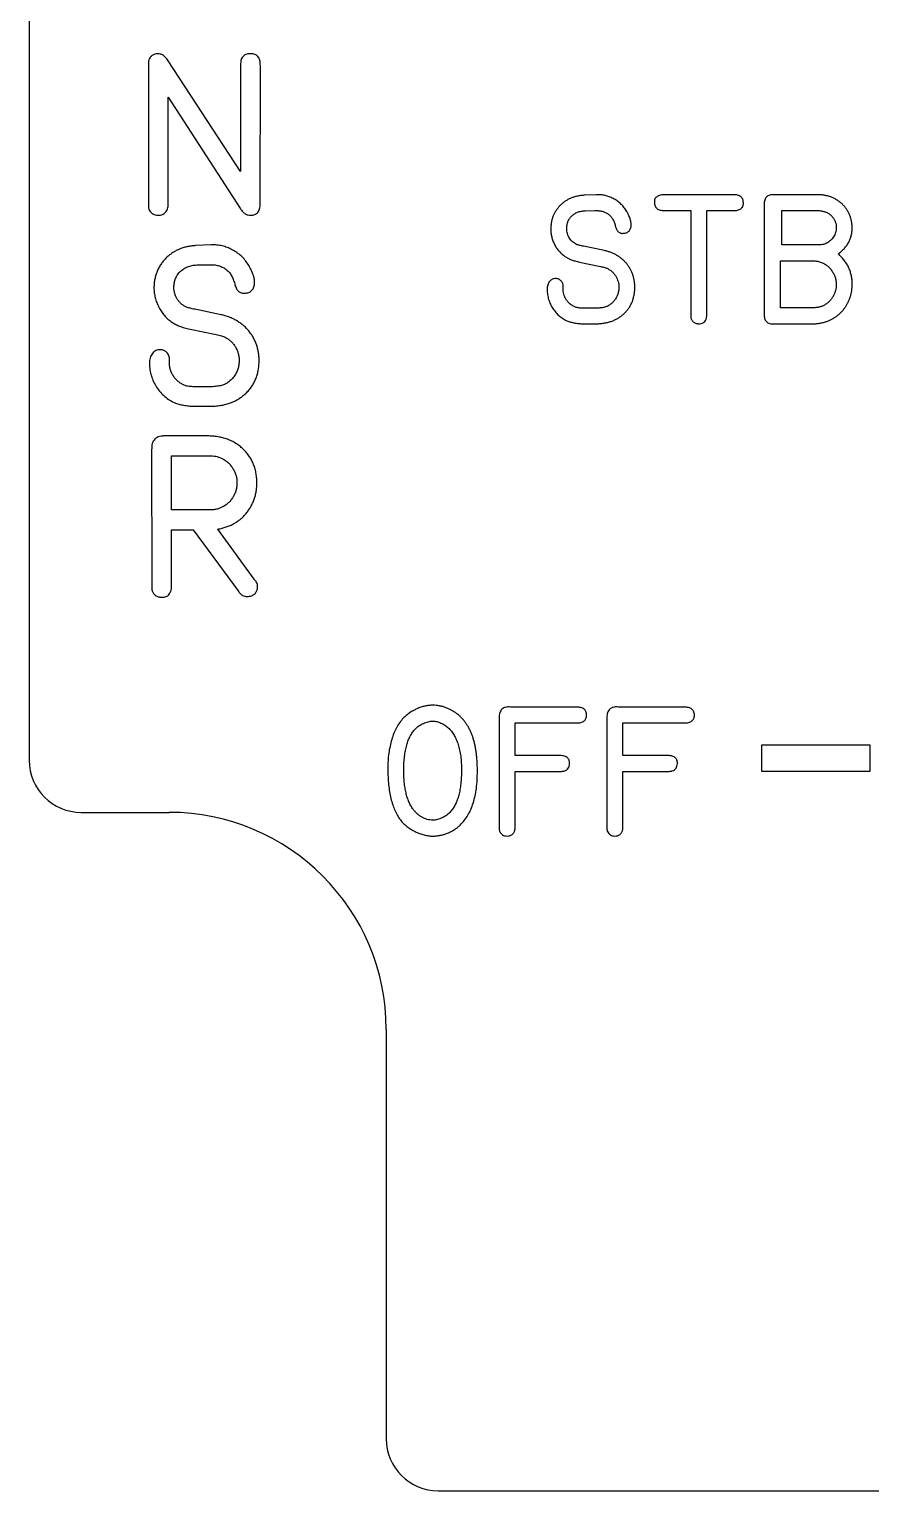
# Model space of a CAD drawing. Header units: inches. Extents: x 0.03 to 5.72, y 0.03 to 2.97.
# Drawn here: x 0.031 to 1.001, y 0.031 to 1.714 of the extents above; entities that cross this region are included whole.
import ezdxf

# ---------------------------------------------------------------- set-up
doc = ezdxf.new("R2010")
doc.units = ezdxf.units.IN
doc.header["$MEASUREMENT"] = 0

msp = doc.modelspace()

# ---------------------------------------------------------------- linework, layer by layer
at = {"color": 7, "linetype": 'Continuous', "lineweight": 25}
for p, q in [((0.0312, 2.1275), (0.0312, 0.8725)), ((0.1685, 1.6716), (0.1685, 1.5151)), ((0.2745, 1.5506), (0.1912, 1.6781)), ((0.2745, 1.6711), (0.2745, 1.5506)), ((0.2974, 1.5131), (0.2975, 1.6722)), ((0.1915, 1.5134), (0.1915, 1.6359)), ((0.1915, 1.6359), (0.2745, 1.5075)), ((0.6848, 1.5238), (0.6704, 1.5231)), ((0.6861, 1.5238), (0.6848, 1.5238)), ((0.8423, 1.5238), (0.7643, 1.5238)), ((0.9397, 1.5238), (0.8895, 1.5238)), ((0.6716, 1.5053), (0.6828, 1.5056)), ((0.6828, 1.5056), (0.6839, 1.5056)), ((0.7632, 1.5054), (0.7934, 1.5055)), ((0.7934, 1.5055), (0.7934, 1.3876)), ((0.8118, 1.3864), (0.8118, 1.5055)), ((0.8118, 1.5055), (0.8417, 1.5055)), ((0.8781, 1.5125), (0.8781, 1.3869)), ((0.8982, 1.4659), (0.8982, 1.5055)), ((0.8982, 1.5055), (0.9377, 1.5055)), ((0.2409, 1.466), (0.2229, 1.4652)), ((0.2426, 1.466), (0.2409, 1.466)), ((0.6939, 1.4595), (0.6697, 1.4644)), ((0.9381, 1.4659), (0.8982, 1.4659)), ((0.8966, 1.3935), (0.8966, 1.4475)), ((0.8966, 1.4475), (0.9328, 1.4475)), ((0.2244, 1.4429), (0.2384, 1.4432)), ((0.2384, 1.4432), (0.2398, 1.4432)), ((0.6653, 1.4462), (0.6893, 1.4411)), ((0.6464, 1.4161), (0.6465, 1.4179)), ((0.2523, 1.3856), (0.2221, 1.3918)), ((0.6839, 1.3931), (0.6706, 1.3931)), ((0.9308, 1.3935), (0.8966, 1.3935)), ((0.2165, 1.3691), (0.2466, 1.3627)), ((0.6704, 1.3751), (0.6849, 1.3751)), ((0.8897, 1.3751), (0.931, 1.3751)), ((0.193, 1.3314), (0.193, 1.3336)), ((0.2399, 1.3026), (0.2232, 1.3026)), ((0.2229, 1.2802), (0.2411, 1.2802)), ((0.2365, 1.246), (0.1893, 1.246)), ((0.1723, 1.2299), (0.1724, 1.0763)), ((0.1953, 1.1607), (0.1953, 1.2231)), ((0.1953, 1.2231), (0.2374, 1.2231)), ((0.2354, 1.1607), (0.1953, 1.1607)), ((0.1953, 1.0752), (0.1953, 1.1377)), ((0.1953, 1.1377), (0.2201, 1.1377)), ((0.2201, 1.1377), (0.272, 1.0675)), ((0.2903, 1.081), (0.2485, 1.1386)), ((0.4961, 0.9359), (0.4961, 0.9359)), ((0.6616, 0.9338), (0.5858, 0.9338)), ((0.7857, 0.9338), (0.7099, 0.9338)), ((0.4961, 0.9175), (0.4961, 0.9175)), ((0.5726, 0.9214), (0.5726, 0.7972)), ((0.591, 0.878), (0.591, 0.9155)), ((0.591, 0.9155), (0.6616, 0.9155)), ((0.6967, 0.9214), (0.6968, 0.7972)), ((0.7151, 0.878), (0.7151, 0.9155)), ((0.7151, 0.9155), (0.7857, 0.9155)), ((0.6413, 0.878), (0.591, 0.878)), ((0.7654, 0.878), (0.7151, 0.878)), ((1, 0.89), (0.875, 0.89)), ((0.875, 0.89), (0.875, 0.86)), ((1, 0.86), (1, 0.89)), ((0.591, 0.7972), (0.591, 0.8596)), ((0.591, 0.8596), (0.6406, 0.8596)), ((0.7151, 0.7972), (0.7151, 0.8596)), ((0.7151, 0.8596), (0.7647, 0.8596)), ((0.875, 0.86), (1, 0.86)), ((0.0912, 0.8125), (0.1925, 0.8125)), ((0.4425, 0.5625), (0.4425, 0.0912)), ((0.5025, 0.0312), (5.2475, 0.0312))]:
    msp.add_line(p, q, dxfattribs=at)
for centre, radius, start, end in [((0.0912, 0.8725), 0.06, 180, 270), ((0.1925, 0.5625), 0.25, 0, 90), ((0.5025, 0.0912), 0.06, 180, 270)]:
    msp.add_arc(centre, radius, start, end, dxfattribs=at)
for points, knots in [([(0.1793, 1.686), (0.1781, 1.6859), (0.1759, 1.6857), (0.1729, 1.6842), (0.1703, 1.6821), (0.1695, 1.6802), (0.169, 1.6792)], [0, 0, 0, 0, 0.257226, 0.515442, 0.763924, 1, 1, 1, 1]), ([(0.1912, 1.6781), (0.1907, 1.6788), (0.1898, 1.6801), (0.1883, 1.6818), (0.1869, 1.6832), (0.1851, 1.6846), (0.1825, 1.6859), (0.1804, 1.6859), (0.1793, 1.686)], [0, 0, 0, 0, 0.169217, 0.3203, 0.451757, 0.567066, 0.78044, 1, 1, 1, 1]), ([(0.2861, 1.686), (0.2852, 1.686), (0.2834, 1.6859), (0.2808, 1.6853), (0.2787, 1.6843), (0.2771, 1.6827), (0.2758, 1.6806), (0.275, 1.678), (0.2746, 1.6747), (0.2745, 1.6724), (0.2745, 1.6711)], [0, 0, 0, 0, 0.130999, 0.246717, 0.350533, 0.449564, 0.555403, 0.679484, 0.826682, 1, 1, 1, 1]), ([(0.2975, 1.6722), (0.2975, 1.6733), (0.2974, 1.6754), (0.2969, 1.6783), (0.2961, 1.6808), (0.2948, 1.6829), (0.2932, 1.6844), (0.2911, 1.6855), (0.2887, 1.686), (0.287, 1.686), (0.2861, 1.686)], [0, 0, 0, 0, 0.16208, 0.304988, 0.429155, 0.54241, 0.64608, 0.754429, 0.869073, 1, 1, 1, 1]), ([(0.169, 1.6792), (0.1689, 1.6788), (0.1687, 1.678), (0.1685, 1.6764), (0.1685, 1.6743), (0.1685, 1.6726), (0.1685, 1.6716)], [0, 0, 0, 0, 0.164011, 0.339607, 0.5985, 1, 1, 1, 1]), ([(0.1685, 1.5151), (0.1685, 1.5139), (0.1685, 1.5119), (0.1686, 1.5093), (0.169, 1.5074), (0.1694, 1.5063), (0.1696, 1.5058)], [0, 0, 0, 0, 0.379232, 0.640476, 0.832404, 1, 1, 1, 1]), ([(0.6704, 1.5231), (0.669, 1.523), (0.6663, 1.5228), (0.6624, 1.522), (0.6586, 1.5211), (0.6551, 1.5198), (0.6517, 1.5181), (0.6486, 1.5162), (0.6456, 1.514), (0.6429, 1.5115), (0.6404, 1.5087), (0.6382, 1.5058), (0.6364, 1.5026), (0.6348, 1.4993), (0.6336, 1.4959), (0.6327, 1.4922), (0.6322, 1.4884), (0.6321, 1.4858), (0.632, 1.4845)], [0, 0, 0, 0, 0.0683814, 0.1342326, 0.198524, 0.2606935, 0.3219991, 0.3830705, 0.4438973, 0.5056688, 0.5670796, 0.6275874, 0.6873682, 0.747729, 0.8083504, 0.870166, 0.934001, 1, 1, 1, 1]), ([(0.7196, 1.5044), (0.7187, 1.5059), (0.7168, 1.5089), (0.7134, 1.5127), (0.7095, 1.5161), (0.7053, 1.5188), (0.7007, 1.521), (0.696, 1.5226), (0.6911, 1.5236), (0.6878, 1.5237), (0.6861, 1.5238)], [0, 0, 0, 0, 0.131003, 0.257622, 0.382066, 0.507094, 0.631272, 0.753387, 0.87528, 1, 1, 1, 1]), ([(0.7643, 1.5238), (0.7633, 1.5238), (0.7614, 1.5238), (0.7587, 1.5234), (0.7564, 1.5227), (0.7545, 1.5218), (0.753, 1.5205), (0.752, 1.5189), (0.7514, 1.517), (0.7514, 1.5157), (0.7514, 1.515)], [0, 0, 0, 0, 0.174047, 0.323777, 0.455577, 0.569309, 0.675346, 0.776885, 0.882429, 1, 1, 1, 1]), ([(0.7514, 1.515), (0.7514, 1.5142), (0.7515, 1.5128), (0.7521, 1.5108), (0.753, 1.5091), (0.7544, 1.5078), (0.756, 1.5067), (0.7581, 1.506), (0.7605, 1.5055), (0.7623, 1.5055), (0.7632, 1.5054)], [0, 0, 0, 0, 0.1293666, 0.2445831, 0.3532548, 0.4615568, 0.5750188, 0.7002888, 0.84096, 1, 1, 1, 1]), ([(0.854, 1.5143), (0.8539, 1.515), (0.8539, 1.5165), (0.8533, 1.5184), (0.8524, 1.5201), (0.851, 1.5215), (0.8493, 1.5225), (0.8473, 1.5233), (0.8449, 1.5237), (0.8432, 1.5238), (0.8423, 1.5238)], [0, 0, 0, 0, 0.1308293, 0.2473485, 0.357249, 0.465448, 0.5775822, 0.7024959, 0.8410474, 1, 1, 1, 1]), ([(0.8895, 1.5238), (0.8885, 1.5238), (0.8868, 1.5238), (0.8844, 1.5234), (0.8823, 1.5225), (0.8806, 1.5213), (0.8794, 1.5196), (0.8785, 1.5176), (0.878, 1.5152), (0.878, 1.5134), (0.8781, 1.5125)], [0, 0, 0, 0, 0.148383, 0.278061, 0.393824, 0.500926, 0.609061, 0.723923, 0.853601, 1, 1, 1, 1]), ([(0.9793, 1.4858), (0.9792, 1.4871), (0.9791, 1.4898), (0.9785, 1.4936), (0.9776, 1.4973), (0.9764, 1.5008), (0.9748, 1.5041), (0.9728, 1.5072), (0.9706, 1.5102), (0.968, 1.5129), (0.9652, 1.5154), (0.9621, 1.5175), (0.9589, 1.5194), (0.9554, 1.521), (0.9518, 1.5221), (0.9479, 1.5231), (0.9439, 1.5236), (0.9411, 1.5237), (0.9397, 1.5238)], [0, 0, 0, 0, 0.065667, 0.129271, 0.190795, 0.251478, 0.311279, 0.370829, 0.430761, 0.492448, 0.554243, 0.615247, 0.676077, 0.737571, 0.800409, 0.864501, 0.931168, 1, 1, 1, 1]), ([(0.1696, 1.5058), (0.1702, 1.505), (0.1713, 1.5034), (0.1737, 1.5016), (0.1766, 1.5004), (0.1787, 1.5003), (0.1798, 1.5002)], [0, 0, 0, 0, 0.247683, 0.484068, 0.729372, 1, 1, 1, 1]), ([(0.1798, 1.5002), (0.1807, 1.5002), (0.1824, 1.5003), (0.1847, 1.5009), (0.1867, 1.502), (0.1884, 1.5035), (0.1897, 1.5055), (0.1907, 1.5077), (0.1913, 1.5105), (0.1914, 1.5124), (0.1915, 1.5134)], [0, 0, 0, 0, 0.13213, 0.251966, 0.362464, 0.472906, 0.585187, 0.708511, 0.845513, 1, 1, 1, 1]), ([(0.2745, 1.5075), (0.2754, 1.5064), (0.2769, 1.5042), (0.2799, 1.5018), (0.2831, 1.5003), (0.2853, 1.5002), (0.2864, 1.5002)], [0, 0, 0, 0, 0.290623, 0.542214, 0.774801, 1, 1, 1, 1]), ([(0.2864, 1.5002), (0.2873, 1.5002), (0.2889, 1.5003), (0.2911, 1.5009), (0.293, 1.5019), (0.2946, 1.5034), (0.2959, 1.5052), (0.2967, 1.5075), (0.2973, 1.5102), (0.2974, 1.5121), (0.2974, 1.5131)], [0, 0, 0, 0, 0.129823, 0.246796, 0.357906, 0.465733, 0.578613, 0.704189, 0.842964, 1, 1, 1, 1]), ([(0.6504, 1.4849), (0.6505, 1.4863), (0.6506, 1.489), (0.6518, 1.4929), (0.6536, 1.4965), (0.6562, 1.4994), (0.6593, 1.5019), (0.663, 1.5037), (0.6671, 1.505), (0.6701, 1.5052), (0.6716, 1.5053)], [0, 0, 0, 0, 0.129699, 0.250963, 0.369076, 0.488549, 0.609183, 0.731673, 0.861054, 1, 1, 1, 1]), ([(0.6839, 1.5056), (0.6854, 1.5055), (0.6882, 1.5054), (0.6922, 1.5045), (0.6958, 1.503), (0.699, 1.501), (0.7016, 1.4983), (0.7038, 1.495), (0.7056, 1.4912), (0.7063, 1.4883), (0.7067, 1.4869)], [0, 0, 0, 0, 0.136644, 0.262932, 0.380987, 0.495106, 0.610496, 0.730734, 0.859322, 1, 1, 1, 1]), ([(0.7248, 1.4889), (0.7247, 1.4901), (0.7245, 1.4926), (0.7234, 1.4965), (0.7218, 1.5005), (0.7204, 1.5031), (0.7196, 1.5044)], [0, 0, 0, 0, 0.214499, 0.459554, 0.724968, 1, 1, 1, 1]), ([(0.8417, 1.5055), (0.8427, 1.5055), (0.8445, 1.5055), (0.847, 1.5059), (0.8492, 1.5065), (0.8509, 1.5075), (0.8523, 1.5088), (0.8533, 1.5104), (0.8539, 1.5122), (0.854, 1.5136), (0.854, 1.5143)], [0, 0, 0, 0, 0.168067, 0.3138728, 0.4434587, 0.5574054, 0.6646414, 0.7679706, 0.8780259, 1, 1, 1, 1]), ([(0.9377, 1.5055), (0.9386, 1.5055), (0.9402, 1.5054), (0.9423, 1.5054), (0.944, 1.5052), (0.945, 1.5049), (0.9455, 1.5048)], [0, 0, 0, 0, 0.340016, 0.5904448, 0.7930025, 1, 1, 1, 1]), ([(0.9455, 1.5048), (0.9466, 1.5045), (0.9488, 1.5039), (0.9518, 1.5025), (0.9544, 1.5005), (0.9567, 1.4981), (0.9586, 1.4954), (0.9599, 1.4924), (0.9608, 1.4892), (0.9609, 1.4869), (0.9609, 1.4858)], [0, 0, 0, 0, 0.128681, 0.251034, 0.374146, 0.498555, 0.623226, 0.746242, 0.870073, 1, 1, 1, 1]), ([(0.632, 1.4845), (0.6321, 1.4829), (0.6322, 1.4797), (0.6331, 1.4751), (0.6345, 1.4706), (0.6364, 1.4663), (0.6387, 1.4623), (0.6415, 1.4586), (0.6447, 1.4554), (0.6472, 1.4536), (0.6484, 1.4527)], [0, 0, 0, 0, 0.127451, 0.254033, 0.379918, 0.507431, 0.633941, 0.756921, 0.878241, 1, 1, 1, 1]), ([(0.6619, 1.4664), (0.6611, 1.4669), (0.6594, 1.4677), (0.6572, 1.4694), (0.6552, 1.4714), (0.6535, 1.4737), (0.6521, 1.4762), (0.6512, 1.479), (0.6505, 1.4819), (0.6504, 1.4839), (0.6504, 1.4849)], [0, 0, 0, 0, 0.121612, 0.242447, 0.362945, 0.488851, 0.614853, 0.740468, 0.867254, 1, 1, 1, 1]), ([(0.7067, 1.4869), (0.7069, 1.4862), (0.7072, 1.485), (0.708, 1.4834), (0.7089, 1.4821), (0.71, 1.481), (0.7112, 1.4801), (0.7125, 1.4795), (0.7141, 1.4792), (0.7151, 1.4792), (0.7156, 1.4793)], [0, 0, 0, 0, 0.154021, 0.293256, 0.417897, 0.536847, 0.646879, 0.75929, 0.876961, 1, 1, 1, 1]), ([(0.7156, 1.4793), (0.7163, 1.4793), (0.7175, 1.4794), (0.7193, 1.4799), (0.7209, 1.4808), (0.7223, 1.4819), (0.7234, 1.4834), (0.7241, 1.485), (0.7246, 1.4869), (0.7247, 1.4882), (0.7248, 1.4889)], [0, 0, 0, 0, 0.13088, 0.253124, 0.37161, 0.491676, 0.612369, 0.734709, 0.86264, 1, 1, 1, 1]), ([(0.9609, 1.4858), (0.9609, 1.4848), (0.9608, 1.483), (0.9602, 1.4802), (0.9592, 1.4776), (0.9579, 1.4751), (0.9563, 1.4729), (0.9543, 1.4709), (0.9521, 1.4692), (0.9504, 1.4683), (0.9496, 1.4678)], [0, 0, 0, 0, 0.127249, 0.251184, 0.374446, 0.499025, 0.623972, 0.747411, 0.872057, 1, 1, 1, 1]), ([(0.9632, 1.4557), (0.9645, 1.4567), (0.967, 1.4586), (0.9703, 1.4618), (0.9731, 1.4652), (0.9755, 1.4689), (0.9772, 1.4728), (0.9784, 1.4769), (0.9792, 1.4813), (0.9793, 1.4843), (0.9793, 1.4858)], [0, 0, 0, 0, 0.135811, 0.265483, 0.389379, 0.51051, 0.62995, 0.749404, 0.87281, 1, 1, 1, 1]), ([(0.2229, 1.4652), (0.2212, 1.465), (0.2179, 1.4647), (0.2129, 1.4638), (0.2083, 1.4626), (0.2038, 1.4609), (0.1996, 1.4589), (0.1957, 1.4565), (0.192, 1.4537), (0.1886, 1.4506), (0.1855, 1.4472), (0.1828, 1.4435), (0.1804, 1.4395), (0.1785, 1.4354), (0.177, 1.4311), (0.1758, 1.4265), (0.1752, 1.4217), (0.175, 1.4185), (0.1749, 1.4168)], [0, 0, 0, 0, 0.068381, 0.134233, 0.198524, 0.260693, 0.321999, 0.383071, 0.443897, 0.505669, 0.56708, 0.627587, 0.687368, 0.747729, 0.80835, 0.870166, 0.934001, 1, 1, 1, 1]), ([(0.2845, 1.4418), (0.2833, 1.4437), (0.2809, 1.4473), (0.2766, 1.4522), (0.2718, 1.4563), (0.2665, 1.4598), (0.2609, 1.4625), (0.255, 1.4646), (0.2488, 1.4658), (0.2447, 1.4659), (0.2426, 1.466)], [0, 0, 0, 0, 0.1310027, 0.257622, 0.3820659, 0.5070941, 0.6312717, 0.7533868, 0.8752802, 1, 1, 1, 1]), ([(0.6697, 1.4644), (0.6689, 1.4646), (0.6674, 1.4649), (0.6653, 1.4654), (0.6635, 1.4659), (0.6624, 1.4663), (0.6619, 1.4664)], [0, 0, 0, 0, 0.3029188, 0.5692513, 0.8017776, 1, 1, 1, 1]), ([(0.9496, 1.4678), (0.9488, 1.4675), (0.9474, 1.4668), (0.9448, 1.4662), (0.9417, 1.4659), (0.9394, 1.4659), (0.9381, 1.4659)], [0, 0, 0, 0, 0.204341, 0.4182, 0.670963, 1, 1, 1, 1]), ([(0.6484, 1.4527), (0.6495, 1.452), (0.6518, 1.4505), (0.6558, 1.4488), (0.6603, 1.4473), (0.6636, 1.4466), (0.6653, 1.4462)], [0, 0, 0, 0, 0.216027, 0.452166, 0.713427, 1, 1, 1, 1]), ([(0.729, 1.417), (0.7289, 1.4183), (0.7288, 1.4209), (0.7283, 1.4247), (0.7276, 1.4284), (0.7266, 1.4319), (0.7251, 1.4353), (0.7236, 1.4385), (0.7216, 1.4416), (0.7194, 1.4445), (0.7169, 1.4472), (0.7143, 1.4497), (0.7114, 1.452), (0.7083, 1.454), (0.705, 1.4557), (0.7015, 1.4572), (0.6977, 1.4585), (0.6952, 1.4591), (0.6939, 1.4595)], [0, 0, 0, 0, 0.065995, 0.130262, 0.192676, 0.254053, 0.314151, 0.374557, 0.435265, 0.49621, 0.557413, 0.618187, 0.679031, 0.740776, 0.803132, 0.866769, 0.932378, 1, 1, 1, 1]), ([(0.9328, 1.4475), (0.9339, 1.4475), (0.9358, 1.4475), (0.9385, 1.4473), (0.9407, 1.4469), (0.9421, 1.4464), (0.9429, 1.4461)], [0, 0, 0, 0, 0.322645, 0.563922, 0.776816, 1, 1, 1, 1]), ([(0.9793, 1.4206), (0.9793, 1.4223), (0.9792, 1.4256), (0.9785, 1.4304), (0.9773, 1.435), (0.9756, 1.4394), (0.9734, 1.4436), (0.9705, 1.4477), (0.9671, 1.4518), (0.9645, 1.4544), (0.9632, 1.4557)], [0, 0, 0, 0, 0.126502, 0.247629, 0.365751, 0.481467, 0.59963, 0.724371, 0.857897, 1, 1, 1, 1]), ([(0.1979, 1.4173), (0.198, 1.4191), (0.1982, 1.4226), (0.1997, 1.4274), (0.202, 1.4318), (0.2052, 1.4355), (0.2091, 1.4386), (0.2137, 1.4409), (0.2189, 1.4424), (0.2225, 1.4428), (0.2244, 1.4429)], [0, 0, 0, 0, 0.129699, 0.250963, 0.369076, 0.488549, 0.609183, 0.731673, 0.861054, 1, 1, 1, 1]), ([(0.2398, 1.4432), (0.2417, 1.4432), (0.2452, 1.443), (0.2502, 1.4419), (0.2547, 1.4401), (0.2587, 1.4375), (0.262, 1.4341), (0.2647, 1.43), (0.2669, 1.4252), (0.2678, 1.4217), (0.2683, 1.4198)], [0, 0, 0, 0, 0.136644, 0.262932, 0.380987, 0.495106, 0.610496, 0.730734, 0.859322, 1, 1, 1, 1]), ([(0.2909, 1.4224), (0.2908, 1.4239), (0.2906, 1.427), (0.2892, 1.4318), (0.2872, 1.4369), (0.2854, 1.4401), (0.2845, 1.4418)], [0, 0, 0, 0, 0.214499, 0.459554, 0.724968, 1, 1, 1, 1]), ([(0.6893, 1.4411), (0.6902, 1.4409), (0.6918, 1.4406), (0.6941, 1.44), (0.696, 1.4394), (0.6972, 1.4389), (0.6977, 1.4386)], [0, 0, 0, 0, 0.3024107, 0.5681226, 0.8006313, 1, 1, 1, 1]), ([(0.6977, 1.4386), (0.6986, 1.4381), (0.7005, 1.437), (0.703, 1.435), (0.7052, 1.4326), (0.7071, 1.4299), (0.7086, 1.4269), (0.7097, 1.4238), (0.7104, 1.4205), (0.7105, 1.4183), (0.7106, 1.4172)], [0, 0, 0, 0, 0.12257, 0.244174, 0.366966, 0.493233, 0.620313, 0.746003, 0.871694, 1, 1, 1, 1]), ([(0.9429, 1.4461), (0.9442, 1.4456), (0.9467, 1.4446), (0.9502, 1.4424), (0.9533, 1.4396), (0.9559, 1.4363), (0.9581, 1.4327), (0.9597, 1.4288), (0.9607, 1.4246), (0.9609, 1.4218), (0.9609, 1.4204)], [0, 0, 0, 0, 0.1240447, 0.2455679, 0.3685762, 0.4948638, 0.6221247, 0.747201, 0.8721843, 1, 1, 1, 1]), ([(0.1749, 1.4168), (0.175, 1.4148), (0.1752, 1.4109), (0.1763, 1.4051), (0.178, 1.3995), (0.1804, 1.3941), (0.1834, 1.3891), (0.1869, 1.3845), (0.1908, 1.3804), (0.1939, 1.3782), (0.1954, 1.3771)], [0, 0, 0, 0, 0.127451, 0.254033, 0.379918, 0.507431, 0.633941, 0.756921, 0.878241, 1, 1, 1, 1]), ([(0.2123, 1.3943), (0.2113, 1.3948), (0.2092, 1.3959), (0.2064, 1.398), (0.2039, 1.4005), (0.2018, 1.4034), (0.2001, 1.4066), (0.1989, 1.41), (0.1981, 1.4136), (0.198, 1.4161), (0.1979, 1.4173)], [0, 0, 0, 0, 0.121612, 0.242447, 0.362945, 0.488851, 0.614853, 0.740468, 0.867254, 1, 1, 1, 1]), ([(0.2683, 1.4198), (0.2685, 1.4191), (0.269, 1.4176), (0.27, 1.4155), (0.2711, 1.4138), (0.2724, 1.4124), (0.274, 1.4114), (0.2756, 1.4106), (0.2775, 1.4103), (0.2788, 1.4103), (0.2795, 1.4103)], [0, 0, 0, 0, 0.154021, 0.293256, 0.417897, 0.536847, 0.646879, 0.75929, 0.876961, 1, 1, 1, 1]), ([(0.2795, 1.4103), (0.2803, 1.4104), (0.2818, 1.4105), (0.2841, 1.4111), (0.2861, 1.4122), (0.2878, 1.4137), (0.2892, 1.4154), (0.2901, 1.4176), (0.2907, 1.4199), (0.2908, 1.4215), (0.2909, 1.4224)], [0, 0, 0, 0, 0.13088, 0.253124, 0.37161, 0.491676, 0.612369, 0.734709, 0.86264, 1, 1, 1, 1]), ([(0.6378, 1.4273), (0.6371, 1.4272), (0.6357, 1.4271), (0.6337, 1.4264), (0.632, 1.4253), (0.6305, 1.4238), (0.6294, 1.4219), (0.6285, 1.4197), (0.628, 1.4172), (0.6279, 1.4155), (0.6278, 1.4145)], [0, 0, 0, 0, 0.1189093, 0.2326063, 0.3427592, 0.4591397, 0.5812346, 0.7104329, 0.8475937, 1, 1, 1, 1]), ([(0.6278, 1.4145), (0.628, 1.4126), (0.6282, 1.4087), (0.6295, 1.403), (0.6316, 1.3976), (0.6344, 1.3926), (0.6379, 1.3879), (0.642, 1.3839), (0.6466, 1.3805), (0.6501, 1.3789), (0.6518, 1.378)], [0, 0, 0, 0, 0.127253, 0.252347, 0.376096, 0.502812, 0.62837, 0.751743, 0.874653, 1, 1, 1, 1]), ([(0.6465, 1.4179), (0.6464, 1.4185), (0.6463, 1.4198), (0.6459, 1.4216), (0.6451, 1.4232), (0.644, 1.4246), (0.6427, 1.4257), (0.6412, 1.4266), (0.6396, 1.4271), (0.6384, 1.4272), (0.6378, 1.4273)], [0, 0, 0, 0, 0.1381659, 0.2673742, 0.3915922, 0.5149938, 0.635999, 0.7523531, 0.8740417, 1, 1, 1, 1]), ([(0.6462, 1.4141), (0.6463, 1.4143), (0.6463, 1.415), (0.6464, 1.4156), (0.6464, 1.4161)], [0, 0, 0, 0, 0.337311, 1, 1, 1, 1]), ([(0.6615, 1.394), (0.6604, 1.3944), (0.6584, 1.3951), (0.6555, 1.3969), (0.653, 1.3991), (0.6507, 1.4017), (0.6488, 1.4046), (0.6474, 1.4077), (0.6465, 1.4108), (0.6463, 1.413), (0.6462, 1.4141)], [0, 0, 0, 0, 0.123948, 0.246904, 0.372712, 0.502718, 0.632605, 0.757367, 0.878576, 1, 1, 1, 1]), ([(0.6849, 1.3751), (0.6865, 1.3752), (0.6896, 1.3753), (0.6942, 1.376), (0.6985, 1.3769), (0.7026, 1.3782), (0.7065, 1.3799), (0.7101, 1.3818), (0.7135, 1.3842), (0.7166, 1.3869), (0.7195, 1.3898), (0.7219, 1.393), (0.7241, 1.3965), (0.7258, 1.4001), (0.7271, 1.404), (0.7281, 1.4081), (0.7288, 1.4125), (0.7289, 1.4155), (0.729, 1.417)], [0, 0, 0, 0, 0.070174, 0.1378, 0.202503, 0.265936, 0.327039, 0.387659, 0.447782, 0.508464, 0.568977, 0.627924, 0.687027, 0.746353, 0.806335, 0.868473, 0.932872, 1, 1, 1, 1]), ([(0.7106, 1.4172), (0.7105, 1.4158), (0.7104, 1.4131), (0.7094, 1.4093), (0.7078, 1.4056), (0.7057, 1.4023), (0.7032, 1.3993), (0.7002, 1.3969), (0.6969, 1.3951), (0.6945, 1.3943), (0.6933, 1.394)], [0, 0, 0, 0, 0.131369, 0.258837, 0.384038, 0.511975, 0.637825, 0.758189, 0.87814, 1, 1, 1, 1]), ([(0.9609, 1.4204), (0.9609, 1.4192), (0.9608, 1.4168), (0.9601, 1.4133), (0.9589, 1.4099), (0.9573, 1.4067), (0.9554, 1.4037), (0.9531, 1.401), (0.9505, 1.3986), (0.9485, 1.3973), (0.9476, 1.3967)], [0, 0, 0, 0, 0.126585, 0.2506146, 0.3757967, 0.5024635, 0.6283516, 0.7518533, 0.8750403, 1, 1, 1, 1]), ([(0.9484, 1.3773), (0.9496, 1.3777), (0.9519, 1.3786), (0.9552, 1.3801), (0.9583, 1.3818), (0.9612, 1.3837), (0.9639, 1.3859), (0.9664, 1.3882), (0.9688, 1.3908), (0.9709, 1.3936), (0.9729, 1.3965), (0.9745, 1.3996), (0.976, 1.4028), (0.9772, 1.4061), (0.9781, 1.4096), (0.9788, 1.4131), (0.9792, 1.4168), (0.9793, 1.4193), (0.9793, 1.4206)], [0, 0, 0, 0, 0.064827, 0.12781, 0.190041, 0.251426, 0.31205, 0.372678, 0.433337, 0.495205, 0.557063, 0.619022, 0.679985, 0.742095, 0.804314, 0.868424, 0.932975, 1, 1, 1, 1]), ([(0.2221, 1.3918), (0.2211, 1.392), (0.2192, 1.3924), (0.2166, 1.393), (0.2143, 1.3936), (0.2129, 1.3941), (0.2123, 1.3943)], [0, 0, 0, 0, 0.302919, 0.569251, 0.801778, 1, 1, 1, 1]), ([(0.2962, 1.3325), (0.2961, 1.3341), (0.296, 1.3374), (0.2954, 1.3422), (0.2944, 1.3467), (0.2931, 1.3512), (0.2914, 1.3553), (0.2894, 1.3594), (0.2869, 1.3632), (0.2842, 1.3669), (0.2811, 1.3703), (0.2778, 1.3734), (0.2742, 1.3762), (0.2703, 1.3787), (0.2662, 1.3809), (0.2618, 1.3828), (0.2571, 1.3844), (0.2539, 1.3852), (0.2523, 1.3856)], [0, 0, 0, 0, 0.065995, 0.130262, 0.192676, 0.254053, 0.314151, 0.374557, 0.435265, 0.49621, 0.557413, 0.618187, 0.679031, 0.740776, 0.803132, 0.866769, 0.932378, 1, 1, 1, 1]), ([(0.6706, 1.3931), (0.6697, 1.3931), (0.6679, 1.3931), (0.6655, 1.3932), (0.6633, 1.3935), (0.6621, 1.3938), (0.6615, 1.394)], [0, 0, 0, 0, 0.3046897, 0.5682597, 0.8018294, 1, 1, 1, 1]), ([(0.6933, 1.394), (0.6926, 1.3939), (0.6911, 1.3936), (0.6887, 1.3934), (0.6862, 1.3931), (0.6846, 1.3931), (0.6839, 1.3931)], [0, 0, 0, 0, 0.212682, 0.493091, 0.776251, 1, 1, 1, 1]), ([(0.7934, 1.3876), (0.7934, 1.3868), (0.7933, 1.3854), (0.7934, 1.3837), (0.7934, 1.3825), (0.7935, 1.3818), (0.7936, 1.3815)], [0, 0, 0, 0, 0.401467, 0.649783, 0.824414, 1, 1, 1, 1]), ([(0.7936, 1.3815), (0.7937, 1.381), (0.794, 1.3801), (0.7948, 1.3789), (0.7957, 1.3778), (0.7968, 1.3769), (0.7981, 1.3761), (0.7995, 1.3756), (0.801, 1.3752), (0.802, 1.3752), (0.8025, 1.3751)], [0, 0, 0, 0, 0.120075, 0.238469, 0.3575, 0.484643, 0.612941, 0.740114, 0.867525, 1, 1, 1, 1]), ([(0.8108, 1.3799), (0.811, 1.3803), (0.8113, 1.381), (0.8116, 1.3824), (0.8118, 1.3842), (0.8118, 1.3856), (0.8118, 1.3864)], [0, 0, 0, 0, 0.180688, 0.369676, 0.62249, 1, 1, 1, 1]), ([(0.8781, 1.3869), (0.878, 1.3859), (0.8779, 1.384), (0.8783, 1.3815), (0.8791, 1.3793), (0.8804, 1.3776), (0.8821, 1.3763), (0.8843, 1.3754), (0.8869, 1.375), (0.8887, 1.3751), (0.8897, 1.3751)], [0, 0, 0, 0, 0.149106, 0.278762, 0.391647, 0.498437, 0.603918, 0.718935, 0.848851, 1, 1, 1, 1]), ([(0.9476, 1.3967), (0.9465, 1.3961), (0.9443, 1.3951), (0.9412, 1.3943), (0.9385, 1.3938), (0.9362, 1.3936), (0.9336, 1.3935), (0.9317, 1.3935), (0.9308, 1.3935)], [0, 0, 0, 0, 0.207057, 0.424674, 0.544125, 0.679589, 0.831455, 1, 1, 1, 1]), ([(0.1954, 1.3771), (0.1968, 1.3763), (0.1997, 1.3744), (0.2047, 1.3722), (0.2103, 1.3704), (0.2144, 1.3695), (0.2165, 1.3691)], [0, 0, 0, 0, 0.216027, 0.452166, 0.713427, 1, 1, 1, 1]), ([(0.6518, 1.378), (0.6532, 1.3776), (0.6561, 1.3767), (0.6607, 1.3758), (0.6655, 1.3752), (0.6688, 1.3752), (0.6704, 1.3751)], [0, 0, 0, 0, 0.229679, 0.479398, 0.739657, 1, 1, 1, 1]), ([(0.8025, 1.3751), (0.8035, 1.3752), (0.8052, 1.3753), (0.8076, 1.3763), (0.8095, 1.3778), (0.8104, 1.3792), (0.8108, 1.3799)], [0, 0, 0, 0, 0.271625, 0.513707, 0.751405, 1, 1, 1, 1]), ([(0.931, 1.3751), (0.932, 1.3751), (0.9338, 1.3751), (0.9363, 1.3752), (0.9386, 1.3753), (0.9413, 1.3756), (0.9446, 1.3762), (0.9471, 1.3769), (0.9484, 1.3773)], [0, 0, 0, 0, 0.1618074, 0.3068025, 0.4372272, 0.5514701, 0.7694842, 1, 1, 1, 1]), ([(0.2466, 1.3627), (0.2476, 1.3624), (0.2497, 1.362), (0.2525, 1.3613), (0.255, 1.3605), (0.2564, 1.3599), (0.2571, 1.3596)], [0, 0, 0, 0, 0.3024107, 0.5681226, 0.8006313, 1, 1, 1, 1]), ([(0.2571, 1.3596), (0.2582, 1.3589), (0.2606, 1.3576), (0.2637, 1.355), (0.2664, 1.352), (0.2688, 1.3486), (0.2707, 1.3449), (0.2721, 1.341), (0.273, 1.3369), (0.2731, 1.3341), (0.2732, 1.3327)], [0, 0, 0, 0, 0.12257, 0.244174, 0.366966, 0.493233, 0.620313, 0.746003, 0.871694, 1, 1, 1, 1]), ([(0.1822, 1.3453), (0.1813, 1.3453), (0.1796, 1.3451), (0.1771, 1.3443), (0.1749, 1.3429), (0.1731, 1.341), (0.1716, 1.3386), (0.1705, 1.3359), (0.1699, 1.3327), (0.1698, 1.3306), (0.1698, 1.3294)], [0, 0, 0, 0, 0.118909, 0.232606, 0.342759, 0.45914, 0.581235, 0.710433, 0.847594, 1, 1, 1, 1]), ([(0.193, 1.3336), (0.193, 1.3344), (0.1928, 1.336), (0.1923, 1.3383), (0.1913, 1.3403), (0.1899, 1.342), (0.1883, 1.3434), (0.1865, 1.3445), (0.1844, 1.3452), (0.1829, 1.3453), (0.1822, 1.3453)], [0, 0, 0, 0, 0.138166, 0.267374, 0.391592, 0.514994, 0.635999, 0.752353, 0.874042, 1, 1, 1, 1]), ([(0.1928, 1.3289), (0.1928, 1.3291), (0.1928, 1.33), (0.1929, 1.3308), (0.193, 1.3314)], [0, 0, 0, 0, 0.337311, 1, 1, 1, 1]), ([(0.2411, 1.2802), (0.2431, 1.2803), (0.247, 1.2804), (0.2527, 1.2812), (0.2581, 1.2824), (0.2632, 1.284), (0.268, 1.2861), (0.2726, 1.2886), (0.2768, 1.2915), (0.2807, 1.2948), (0.2843, 1.2985), (0.2874, 1.3025), (0.29, 1.3068), (0.2922, 1.3114), (0.2939, 1.3163), (0.2951, 1.3214), (0.2959, 1.3269), (0.2961, 1.3306), (0.2962, 1.3325)], [0, 0, 0, 0, 0.070174, 0.1378, 0.202503, 0.265936, 0.327039, 0.387659, 0.447782, 0.508464, 0.568977, 0.627924, 0.687027, 0.746353, 0.806335, 0.868473, 0.932872, 1, 1, 1, 1]), ([(0.2732, 1.3327), (0.2731, 1.331), (0.2729, 1.3277), (0.2717, 1.3228), (0.2698, 1.3182), (0.2671, 1.3141), (0.2639, 1.3104), (0.2602, 1.3074), (0.2561, 1.3051), (0.2531, 1.3042), (0.2515, 1.3037)], [0, 0, 0, 0, 0.131369, 0.258837, 0.384038, 0.511975, 0.637825, 0.758189, 0.87814, 1, 1, 1, 1]), ([(0.1698, 1.3294), (0.1699, 1.327), (0.1701, 1.3221), (0.1718, 1.3151), (0.1744, 1.3083), (0.1779, 1.302), (0.1823, 1.2961), (0.1874, 1.2912), (0.1932, 1.2869), (0.1975, 1.2848), (0.1997, 1.2838)], [0, 0, 0, 0, 0.127253, 0.252347, 0.376096, 0.502812, 0.62837, 0.751743, 0.874653, 1, 1, 1, 1]), ([(0.2118, 1.3037), (0.2105, 1.3042), (0.2079, 1.3052), (0.2043, 1.3074), (0.2011, 1.3101), (0.1983, 1.3134), (0.1959, 1.317), (0.1942, 1.3208), (0.1931, 1.3248), (0.1929, 1.3275), (0.1928, 1.3289)], [0, 0, 0, 0, 0.123948, 0.246904, 0.372712, 0.502718, 0.632605, 0.757367, 0.878576, 1, 1, 1, 1]), ([(0.2232, 1.3026), (0.222, 1.3026), (0.2199, 1.3026), (0.2168, 1.3028), (0.2141, 1.3031), (0.2125, 1.3035), (0.2118, 1.3037)], [0, 0, 0, 0, 0.30469, 0.56826, 0.801829, 1, 1, 1, 1]), ([(0.2515, 1.3037), (0.2507, 1.3036), (0.2488, 1.3032), (0.2458, 1.303), (0.2427, 1.3026), (0.2407, 1.3026), (0.2399, 1.3026)], [0, 0, 0, 0, 0.212682, 0.493091, 0.776251, 1, 1, 1, 1]), ([(0.1997, 1.2838), (0.2014, 1.2833), (0.205, 1.2822), (0.2108, 1.281), (0.2168, 1.2803), (0.2209, 1.2802), (0.2229, 1.2802)], [0, 0, 0, 0, 0.229679, 0.479398, 0.739657, 1, 1, 1, 1]), ([(0.1893, 1.246), (0.1878, 1.246), (0.1852, 1.246), (0.1816, 1.2454), (0.1785, 1.2443), (0.1759, 1.2425), (0.1741, 1.2401), (0.1728, 1.2371), (0.1723, 1.2337), (0.1723, 1.2312), (0.1723, 1.2299)], [0, 0, 0, 0, 0.1538398, 0.2869479, 0.4039417, 0.5126007, 0.6195006, 0.7316047, 0.8572085, 1, 1, 1, 1]), ([(0.2936, 1.1925), (0.2935, 1.1944), (0.2933, 1.1982), (0.2925, 1.2038), (0.2912, 1.2091), (0.2894, 1.2141), (0.2872, 1.2188), (0.2845, 1.2232), (0.2812, 1.2273), (0.2776, 1.2311), (0.2735, 1.2345), (0.2692, 1.2375), (0.2645, 1.2401), (0.2595, 1.2422), (0.2542, 1.2439), (0.2485, 1.245), (0.2426, 1.2458), (0.2386, 1.2459), (0.2365, 1.246)], [0, 0, 0, 0, 0.066973, 0.130798, 0.192516, 0.252737, 0.311919, 0.370508, 0.42962, 0.489933, 0.550435, 0.610788, 0.671641, 0.733202, 0.796041, 0.861499, 0.929372, 1, 1, 1, 1]), ([(0.2374, 1.2231), (0.239, 1.223), (0.2419, 1.223), (0.2459, 1.2226), (0.2494, 1.2218), (0.2514, 1.2209), (0.2524, 1.2205)], [0, 0, 0, 0, 0.314981, 0.565702, 0.782137, 1, 1, 1, 1]), ([(0.2524, 1.2205), (0.2538, 1.2198), (0.2564, 1.2184), (0.2599, 1.2158), (0.263, 1.2126), (0.2657, 1.2091), (0.2678, 1.2052), (0.2694, 1.201), (0.2704, 1.1967), (0.2705, 1.1937), (0.2706, 1.1922)], [0, 0, 0, 0, 0.125904, 0.249604, 0.372836, 0.49813, 0.624034, 0.747355, 0.872016, 1, 1, 1, 1]), ([(0.2485, 1.1386), (0.2502, 1.1389), (0.2535, 1.1396), (0.2582, 1.1411), (0.2627, 1.1428), (0.267, 1.1449), (0.2709, 1.1474), (0.2747, 1.1502), (0.2781, 1.1533), (0.2812, 1.1568), (0.2841, 1.1605), (0.2866, 1.1645), (0.2887, 1.1686), (0.2905, 1.173), (0.2918, 1.1776), (0.2928, 1.1823), (0.2934, 1.1873), (0.2935, 1.1907), (0.2936, 1.1925)], [0, 0, 0, 0, 0.066714, 0.1316857, 0.1945685, 0.2562758, 0.316622, 0.377186, 0.4375873, 0.4987325, 0.559614, 0.6202422, 0.6810074, 0.7417384, 0.803735, 0.8672584, 0.9325155, 1, 1, 1, 1]), ([(0.2706, 1.1922), (0.2706, 1.1907), (0.2704, 1.1877), (0.2695, 1.1833), (0.268, 1.1792), (0.266, 1.1754), (0.2635, 1.1718), (0.2605, 1.1687), (0.2571, 1.1659), (0.2546, 1.1645), (0.2533, 1.1638)], [0, 0, 0, 0, 0.129781, 0.254908, 0.378839, 0.503945, 0.629035, 0.750834, 0.874122, 1, 1, 1, 1]), ([(0.2533, 1.1638), (0.2521, 1.1633), (0.2498, 1.1621), (0.2465, 1.1614), (0.2437, 1.161), (0.2412, 1.1608), (0.2384, 1.1607), (0.2364, 1.1607), (0.2354, 1.1607)], [0, 0, 0, 0, 0.2115454, 0.4247623, 0.5400768, 0.6745899, 0.8285745, 1, 1, 1, 1]), ([(0.2914, 1.0796), (0.2911, 1.0799), (0.2907, 1.0803), (0.2904, 1.0808), (0.2903, 1.081)], [0, 0, 0, 0, 0.617839, 1, 1, 1, 1]), ([(0.2944, 1.0722), (0.2944, 1.0728), (0.2943, 1.0741), (0.2938, 1.076), (0.2928, 1.0779), (0.2919, 1.079), (0.2914, 1.0796)], [0, 0, 0, 0, 0.2263142, 0.4653287, 0.7196343, 1, 1, 1, 1]), ([(0.1724, 1.0763), (0.1724, 1.0752), (0.1723, 1.0734), (0.1724, 1.0712), (0.1724, 1.0697), (0.1726, 1.0689), (0.1726, 1.0686)], [0, 0, 0, 0, 0.428028, 0.697539, 0.863684, 1, 1, 1, 1]), ([(0.1726, 1.0686), (0.1728, 1.068), (0.1731, 1.0667), (0.174, 1.0651), (0.1751, 1.0636), (0.1765, 1.0624), (0.1782, 1.0614), (0.18, 1.0607), (0.1819, 1.0603), (0.1833, 1.0602), (0.184, 1.0602)], [0, 0, 0, 0, 0.123486, 0.242589, 0.362825, 0.484354, 0.610953, 0.735309, 0.865134, 1, 1, 1, 1]), ([(0.184, 1.0602), (0.1849, 1.0602), (0.1866, 1.0602), (0.189, 1.0608), (0.1911, 1.0619), (0.1927, 1.0637), (0.1939, 1.0659), (0.1948, 1.0686), (0.1953, 1.0717), (0.1953, 1.074), (0.1953, 1.0752)], [0, 0, 0, 0, 0.124646, 0.23419, 0.339077, 0.444245, 0.558359, 0.685896, 0.832567, 1, 1, 1, 1]), ([(0.272, 1.0675), (0.2724, 1.0669), (0.2732, 1.0658), (0.2745, 1.0644), (0.2758, 1.0632), (0.2774, 1.062), (0.2797, 1.0612), (0.2816, 1.0612), (0.2827, 1.0611)], [0, 0, 0, 0, 0.167856, 0.314748, 0.444139, 0.555043, 0.763862, 1, 1, 1, 1]), ([(0.2827, 1.0611), (0.2835, 1.0612), (0.285, 1.0613), (0.2873, 1.0619), (0.2893, 1.0628), (0.291, 1.0642), (0.2925, 1.0658), (0.2936, 1.0678), (0.2943, 1.0699), (0.2944, 1.0714), (0.2944, 1.0722)], [0, 0, 0, 0, 0.135725, 0.26129, 0.384102, 0.506106, 0.628917, 0.747851, 0.870992, 1, 1, 1, 1]), ([(0.4961, 0.9359), (0.4946, 0.9358), (0.4915, 0.9357), (0.487, 0.9349), (0.4825, 0.9336), (0.4779, 0.9318), (0.4735, 0.9296), (0.4694, 0.9271), (0.4655, 0.9242), (0.4632, 0.9221), (0.4621, 0.921)], [0, 0, 0, 0, 0.1189, 0.238815, 0.363412, 0.491768, 0.621792, 0.748494, 0.874822, 1, 1, 1, 1]), ([(0.5256, 0.9249), (0.5245, 0.9257), (0.5223, 0.9274), (0.5188, 0.9295), (0.5152, 0.9314), (0.5115, 0.933), (0.5076, 0.9343), (0.5038, 0.9352), (0.4999, 0.9357), (0.4973, 0.9358), (0.4961, 0.9359)], [0, 0, 0, 0, 0.128897, 0.256024, 0.383031, 0.510763, 0.636864, 0.759967, 0.880017, 1, 1, 1, 1]), ([(0.5858, 0.9338), (0.5847, 0.9339), (0.5828, 0.934), (0.5801, 0.9335), (0.5777, 0.9327), (0.5758, 0.9313), (0.5743, 0.9295), (0.5733, 0.9272), (0.5727, 0.9244), (0.5726, 0.9224), (0.5726, 0.9214)], [0, 0, 0, 0, 0.145923, 0.274015, 0.386439, 0.493493, 0.603026, 0.718993, 0.850301, 1, 1, 1, 1]), ([(0.6734, 0.9246), (0.6734, 0.9253), (0.6733, 0.9267), (0.6727, 0.9286), (0.6717, 0.9302), (0.6704, 0.9315), (0.6687, 0.9325), (0.6666, 0.9332), (0.6642, 0.9337), (0.6625, 0.9338), (0.6616, 0.9338)], [0, 0, 0, 0, 0.124723, 0.238759, 0.348369, 0.45629, 0.57015, 0.695658, 0.839338, 1, 1, 1, 1]), ([(0.7099, 0.9338), (0.7089, 0.9339), (0.7069, 0.934), (0.7042, 0.9335), (0.7019, 0.9327), (0.7, 0.9313), (0.6985, 0.9295), (0.6974, 0.9272), (0.6968, 0.9244), (0.6968, 0.9224), (0.6967, 0.9214)], [0, 0, 0, 0, 0.145923, 0.274015, 0.386439, 0.493493, 0.603026, 0.718993, 0.850301, 1, 1, 1, 1]), ([(0.7976, 0.9246), (0.7975, 0.9253), (0.7974, 0.9267), (0.7968, 0.9286), (0.7958, 0.9302), (0.7945, 0.9315), (0.7928, 0.9325), (0.7908, 0.9332), (0.7884, 0.9337), (0.7866, 0.9338), (0.7857, 0.9338)], [0, 0, 0, 0, 0.124723, 0.238759, 0.348369, 0.45629, 0.57015, 0.695658, 0.839338, 1, 1, 1, 1]), ([(0.4621, 0.921), (0.4606, 0.9193), (0.4578, 0.9158), (0.4542, 0.9099), (0.4511, 0.9035), (0.4487, 0.8963), (0.4468, 0.8886), (0.4453, 0.8804), (0.4445, 0.8716), (0.4444, 0.8655), (0.4443, 0.8625)], [0, 0, 0, 0, 0.105705, 0.215134, 0.329018, 0.449631, 0.576639, 0.710541, 0.851416, 1, 1, 1, 1]), ([(0.4759, 0.9084), (0.4766, 0.909), (0.4779, 0.9103), (0.4802, 0.9121), (0.4827, 0.9136), (0.4854, 0.915), (0.4881, 0.916), (0.4908, 0.9169), (0.4935, 0.9174), (0.4952, 0.9175), (0.4961, 0.9175)], [0, 0, 0, 0, 0.123362, 0.249717, 0.37865, 0.511599, 0.64377, 0.76903, 0.886766, 1, 1, 1, 1]), ([(0.4961, 0.9175), (0.4968, 0.9175), (0.4984, 0.9174), (0.5007, 0.917), (0.5031, 0.9163), (0.5062, 0.9151), (0.5101, 0.9132), (0.5127, 0.911), (0.514, 0.91)], [0, 0, 0, 0, 0.11376, 0.233218, 0.356799, 0.48809, 0.749531, 1, 1, 1, 1]), ([(0.514, 0.91), (0.5152, 0.9087), (0.5177, 0.9061), (0.5208, 0.9015), (0.5234, 0.8963), (0.5256, 0.8905), (0.5272, 0.884), (0.5284, 0.8769), (0.5291, 0.8692), (0.5291, 0.8638), (0.5292, 0.8611)], [0, 0, 0, 0, 0.100865, 0.20514, 0.314754, 0.432735, 0.558927, 0.694653, 0.841474, 1, 1, 1, 1]), ([(0.5475, 0.8599), (0.5475, 0.8618), (0.5475, 0.8655), (0.5473, 0.871), (0.5468, 0.8763), (0.5463, 0.8813), (0.5455, 0.8861), (0.5446, 0.8907), (0.5435, 0.8951), (0.5422, 0.8993), (0.5407, 0.9032), (0.5391, 0.907), (0.5373, 0.9105), (0.5353, 0.9138), (0.5332, 0.9169), (0.5308, 0.9198), (0.5283, 0.9225), (0.5265, 0.9241), (0.5256, 0.9249)], [0, 0, 0, 0, 0.0804244, 0.1577113, 0.2319715, 0.3037251, 0.3726848, 0.4389077, 0.5029624, 0.5646746, 0.624091, 0.6813894, 0.737383, 0.7916882, 0.8451799, 0.8974877, 0.9488854, 1, 1, 1, 1]), ([(0.6616, 0.9155), (0.6625, 0.9155), (0.6643, 0.9155), (0.6667, 0.9159), (0.6687, 0.9166), (0.6705, 0.9176), (0.6718, 0.919), (0.6727, 0.9206), (0.6733, 0.9225), (0.6734, 0.9239), (0.6734, 0.9246)], [0, 0, 0, 0, 0.160822, 0.303607, 0.430121, 0.544897, 0.652145, 0.759141, 0.872467, 1, 1, 1, 1]), ([(0.7857, 0.9155), (0.7867, 0.9155), (0.7884, 0.9155), (0.7908, 0.9159), (0.7929, 0.9166), (0.7946, 0.9176), (0.796, 0.919), (0.7969, 0.9206), (0.7975, 0.9225), (0.7975, 0.9239), (0.7976, 0.9246)], [0, 0, 0, 0, 0.160822, 0.303607, 0.430121, 0.544897, 0.652145, 0.759141, 0.872467, 1, 1, 1, 1]), ([(0.4627, 0.862), (0.4628, 0.8646), (0.4629, 0.8695), (0.4635, 0.8768), (0.4645, 0.8835), (0.466, 0.8897), (0.4678, 0.8953), (0.4701, 0.9004), (0.4727, 0.9047), (0.4749, 0.9072), (0.4759, 0.9084)], [0, 0, 0, 0, 0.156125, 0.302877, 0.440322, 0.56978, 0.690666, 0.801587, 0.904038, 1, 1, 1, 1]), ([(0.6538, 0.8687), (0.6538, 0.8694), (0.6538, 0.8708), (0.6532, 0.8728), (0.6522, 0.8745), (0.6508, 0.8758), (0.649, 0.8769), (0.6467, 0.8775), (0.6441, 0.878), (0.6423, 0.878), (0.6413, 0.878)], [0, 0, 0, 0, 0.124678, 0.235438, 0.340623, 0.446501, 0.558822, 0.687748, 0.833953, 1, 1, 1, 1]), ([(0.7779, 0.8687), (0.7779, 0.8694), (0.7779, 0.8708), (0.7773, 0.8728), (0.7763, 0.8745), (0.7749, 0.8758), (0.7731, 0.8769), (0.7709, 0.8775), (0.7683, 0.878), (0.7664, 0.878), (0.7654, 0.878)], [0, 0, 0, 0, 0.124678, 0.235438, 0.340623, 0.446501, 0.558822, 0.687748, 0.833953, 1, 1, 1, 1]), ([(0.4443, 0.8625), (0.4444, 0.8593), (0.4445, 0.8532), (0.4451, 0.8444), (0.4463, 0.8361), (0.4478, 0.8285), (0.4498, 0.8214), (0.4524, 0.8149), (0.4552, 0.809), (0.4576, 0.8054), (0.4588, 0.8037)], [0, 0, 0, 0, 0.153124, 0.297158, 0.432037, 0.559346, 0.678717, 0.790963, 0.898004, 1, 1, 1, 1]), ([(0.4735, 0.816), (0.4726, 0.8174), (0.4707, 0.8201), (0.4686, 0.8246), (0.4667, 0.8296), (0.4652, 0.835), (0.4641, 0.841), (0.4633, 0.8475), (0.4628, 0.8545), (0.4628, 0.8595), (0.4627, 0.862)], [0, 0, 0, 0, 0.100044, 0.204357, 0.314658, 0.431428, 0.557026, 0.692898, 0.840874, 1, 1, 1, 1]), ([(0.5292, 0.8611), (0.5291, 0.8584), (0.5291, 0.8532), (0.5285, 0.8457), (0.5276, 0.8388), (0.5262, 0.8326), (0.5245, 0.827), (0.5224, 0.8219), (0.5198, 0.8173), (0.5177, 0.8146), (0.5167, 0.8133)], [0, 0, 0, 0, 0.161174, 0.309864, 0.446677, 0.572217, 0.688558, 0.797887, 0.901397, 1, 1, 1, 1]), ([(0.5278, 0.7979), (0.5294, 0.7996), (0.5327, 0.8031), (0.5367, 0.8091), (0.5401, 0.8159), (0.5428, 0.8233), (0.545, 0.8315), (0.5465, 0.8403), (0.5474, 0.8499), (0.5475, 0.8565), (0.5475, 0.8599)], [0, 0, 0, 0, 0.104917, 0.212948, 0.325254, 0.443443, 0.569143, 0.703178, 0.846557, 1, 1, 1, 1]), ([(0.6406, 0.8596), (0.6415, 0.8596), (0.6431, 0.8596), (0.6452, 0.8597), (0.6467, 0.8599), (0.6476, 0.8601), (0.648, 0.8603)], [0, 0, 0, 0, 0.377536, 0.644293, 0.838072, 1, 1, 1, 1]), ([(0.648, 0.8603), (0.6488, 0.8606), (0.6505, 0.8614), (0.6524, 0.8633), (0.6535, 0.8658), (0.6537, 0.8677), (0.6538, 0.8687)], [0, 0, 0, 0, 0.254544, 0.491372, 0.730048, 1, 1, 1, 1]), ([(0.7647, 0.8596), (0.7657, 0.8596), (0.7673, 0.8596), (0.7693, 0.8597), (0.7709, 0.8599), (0.7717, 0.8601), (0.7721, 0.8603)], [0, 0, 0, 0, 0.377536, 0.644293, 0.838072, 1, 1, 1, 1]), ([(0.7721, 0.8603), (0.7729, 0.8606), (0.7746, 0.8614), (0.7765, 0.8633), (0.7776, 0.8658), (0.7778, 0.8677), (0.7779, 0.8687)], [0, 0, 0, 0, 0.254544, 0.491372, 0.730048, 1, 1, 1, 1]), ([(0.4961, 0.8035), (0.495, 0.8035), (0.4929, 0.8036), (0.4898, 0.8044), (0.4867, 0.8054), (0.4837, 0.8069), (0.4808, 0.8087), (0.4781, 0.8109), (0.4756, 0.8133), (0.4742, 0.8151), (0.4735, 0.816)], [0, 0, 0, 0, 0.116304, 0.233863, 0.354988, 0.482525, 0.612268, 0.740399, 0.869415, 1, 1, 1, 1]), ([(0.5167, 0.8133), (0.516, 0.8126), (0.5146, 0.8112), (0.5123, 0.8093), (0.5097, 0.8076), (0.5071, 0.8062), (0.5043, 0.8051), (0.5015, 0.8042), (0.4988, 0.8036), (0.497, 0.8035), (0.4961, 0.8035)], [0, 0, 0, 0, 0.125983, 0.2526002, 0.3820702, 0.5136808, 0.6424416, 0.765615, 0.8850699, 1, 1, 1, 1]), ([(0.4588, 0.8037), (0.46, 0.8024), (0.4623, 0.7997), (0.4663, 0.7963), (0.4708, 0.7931), (0.4757, 0.7903), (0.4809, 0.7881), (0.4861, 0.7865), (0.4913, 0.7854), (0.4948, 0.7852), (0.4965, 0.7851)], [0, 0, 0, 0, 0.121113, 0.243963, 0.369981, 0.501105, 0.632263, 0.757497, 0.880131, 1, 1, 1, 1]), ([(0.4965, 0.7851), (0.4979, 0.7852), (0.5007, 0.7853), (0.5048, 0.786), (0.509, 0.787), (0.5131, 0.7885), (0.5172, 0.7903), (0.521, 0.7925), (0.5246, 0.795), (0.5268, 0.7969), (0.5278, 0.7979)], [0, 0, 0, 0, 0.1189809, 0.2403176, 0.3646463, 0.4927602, 0.6221248, 0.749523, 0.8745921, 1, 1, 1, 1]), ([(0.5726, 0.7972), (0.5726, 0.7963), (0.5726, 0.7948), (0.5727, 0.793), (0.5729, 0.7916), (0.5731, 0.7908), (0.5733, 0.7904)], [0, 0, 0, 0, 0.383777, 0.632586, 0.813059, 1, 1, 1, 1]), ([(0.5818, 0.7851), (0.5828, 0.7852), (0.5847, 0.7854), (0.5869, 0.7864), (0.5883, 0.7876), (0.5892, 0.7885), (0.5899, 0.7898), (0.5902, 0.7906), (0.5903, 0.791)], [0, 0, 0, 0, 0.260653, 0.512239, 0.635801, 0.756856, 0.8762, 1, 1, 1, 1]), ([(0.5903, 0.791), (0.5905, 0.7914), (0.5907, 0.7921), (0.591, 0.7934), (0.591, 0.7951), (0.591, 0.7964), (0.591, 0.7972)], [0, 0, 0, 0, 0.188152, 0.36832, 0.619021, 1, 1, 1, 1]), ([(0.6968, 0.7972), (0.6968, 0.7963), (0.6968, 0.7948), (0.6968, 0.793), (0.697, 0.7916), (0.6973, 0.7908), (0.6974, 0.7904)], [0, 0, 0, 0, 0.383777, 0.632586, 0.813059, 1, 1, 1, 1]), ([(0.7059, 0.7851), (0.7069, 0.7852), (0.7088, 0.7854), (0.711, 0.7864), (0.7124, 0.7876), (0.7134, 0.7885), (0.714, 0.7898), (0.7143, 0.7906), (0.7145, 0.791)], [0, 0, 0, 0, 0.260653, 0.512239, 0.635801, 0.756856, 0.8762, 1, 1, 1, 1]), ([(0.7145, 0.791), (0.7146, 0.7914), (0.7149, 0.7921), (0.7151, 0.7934), (0.7151, 0.7951), (0.7151, 0.7964), (0.7151, 0.7972)], [0, 0, 0, 0, 0.188152, 0.36832, 0.619021, 1, 1, 1, 1]), ([(0.5733, 0.7904), (0.5737, 0.7896), (0.5746, 0.7881), (0.5766, 0.7865), (0.579, 0.7854), (0.5808, 0.7852), (0.5818, 0.7851)], [0, 0, 0, 0, 0.250903, 0.48689, 0.729329, 1, 1, 1, 1]), ([(0.6974, 0.7904), (0.6979, 0.7896), (0.6987, 0.7881), (0.7007, 0.7865), (0.7032, 0.7854), (0.705, 0.7852), (0.7059, 0.7851)], [0, 0, 0, 0, 0.250903, 0.48689, 0.729329, 1, 1, 1, 1])]:
    msp.add_open_spline(points, degree=3, knots=knots, dxfattribs=at)

doc.saveas('drawing.dxf')
